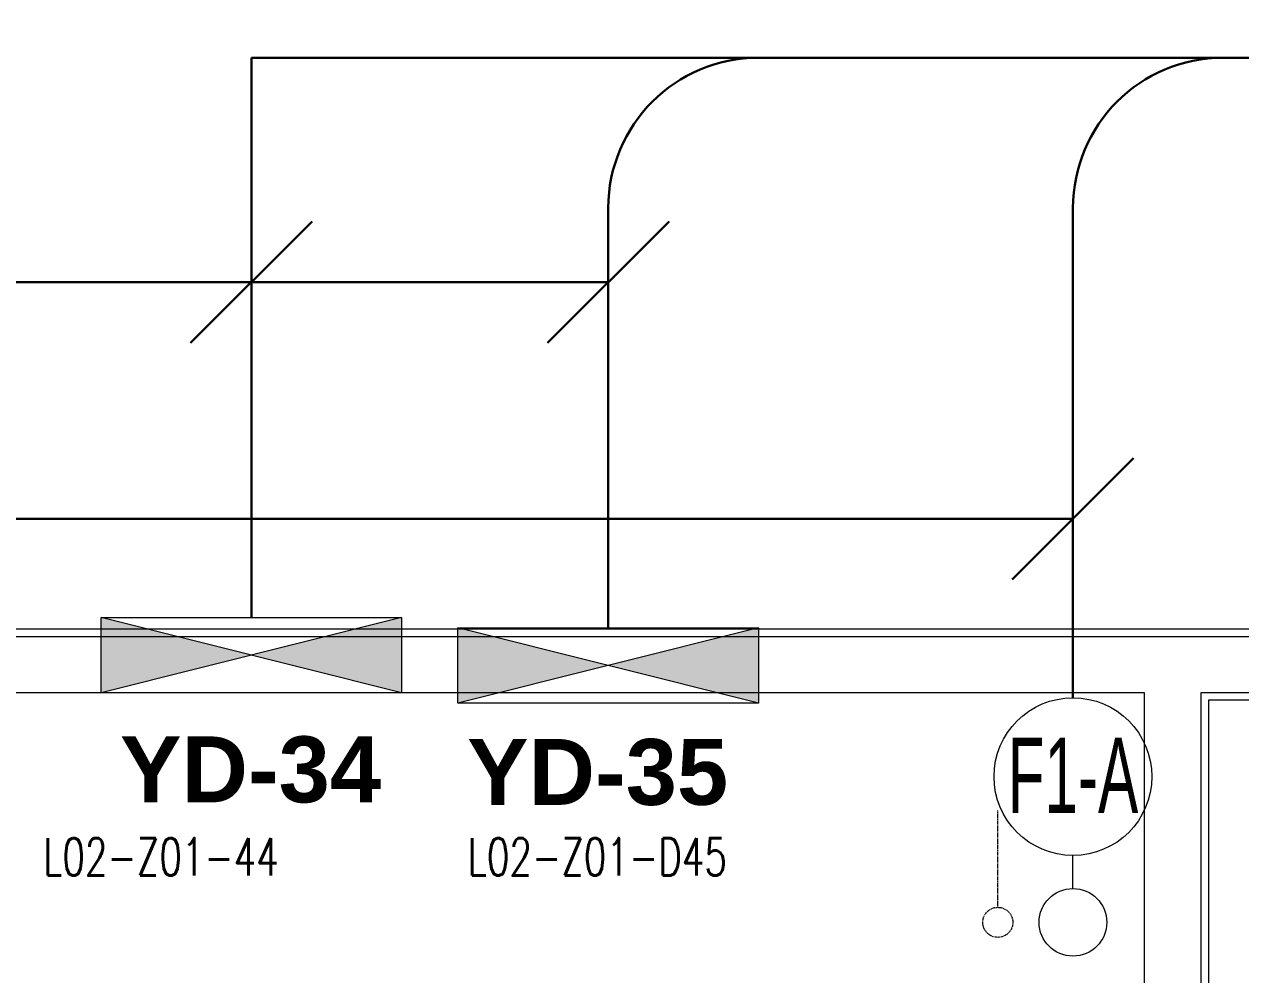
# Model space of a CAD drawing. Extents: x -3709 to 34962, y 0 to 8245.
# Drawn here: x 24082.7 to 24406.4, y 667.4 to 920.5 of the extents above; entities that cross this region are included whole.
import ezdxf
from ezdxf.enums import TextEntityAlignment as Align

# ---------------------------------------------------------------- set-up
doc = ezdxf.new("R2010")
doc.units = 0
doc.linetypes.add('HIDDEN', pattern=[0.375, 0.25, -0.125])
doc.layers.get('0').update_dxf_attribs({"color": 9, "lineweight": 9})
for name, color, linetype, lineweight in [('00', 9, 'Continuous', 9), ('14', 9, 'Continuous', 9), ('E-DEDEKTÖR NUMARALARI', 20, 'Continuous', 30), ('E-MODÜL HATTI', 6, 'Continuous', 30), ('E-YAZI', 7, 'Continuous', 30), ('EQ LIST', 7, 'Continuous', 13), ('H-DAMPER', 1, 'Continuous', 13), ('Y-DRENAJ', 251, 'HIDDEN', 13), ('Y-SPRINKLER-BORU', 251, 'Continuous', 13), ('Y-VANA', 3, 'Continuous', 13)]:
    doc.layers.add(name, color=color, linetype=linetype, lineweight=lineweight)
doc.styles.add('E-YAZI', font='txttw.shx')

# ---------------------------------------------------------------- blocks, each defined once
blk = doc.blocks.new('A$C324859F2')
at = {"color": 3}
blk.add_circle((0, 0), 210, dxfattribs=at)
at = {"color": 3, "width": 0.6}
blk.add_attdef('TEXT1', text='', height=200, dxfattribs=at).set_placement((0, -96.6), align=Align.CENTER)
blk = doc.blocks.new('A$C44EB4B41')
h = blk.add_hatch(color=256)
h.paths.add_polyline_path([(400, 100), (800, 0), (800, 200)])
h.paths.add_polyline_path([(0, 200), (0, 0), (400, 100)])
for p, q in [((800, 0), (0, 200)), ((800, 200), (0, 0))]:
    blk.add_line(p, q)
blk.add_lwpolyline([(800, 200), (800, 0), (0, 0), (0, 200)], close=True)

msp = doc.modelspace()

# ---------------------------------------------------------------- linework, layer by layer
at = {"layer": '00'}
msp.add_lwpolyline([(24395.84, 662.5), (24380.84, 662.5), (24380.84, 742.5), (23815.84, 742.5), (23815.84, 662.5), (23795.84, 662.5), (23795.84, 1012.5), (23815.84, 1012.5), (23815.84, 757.5), (24470.84, 757.5), (24470.84, 742.5), (24395.84, 742.5), (24395.84, 662.5)], dxfattribs=at)
at = {"layer": '14'}
for points in [[(23817.84, 1710.5), (23817.84, 1094.5), (23877.84, 1094.5), (23877.84, 1010.5), (23817.84, 1010.5), (23817.84, 759.5), (24472.84, 759.5)], [(24472.84, 740.5), (24397.84, 740.5), (24397.84, 475.5), (24376.84, 475.5), (24376.84, 620.5), (23847.84, 620.5), (23847.84, 354.5), (24378.84, 354.5), (24378.84, 354.5), (24378.84, 354.5), (24378.84, 369.5), (24397.84, 369.5), (24397.84, 334.5), (24593.84, 334.5)]]:
    msp.add_lwpolyline(points, dxfattribs=at)
at = {"layer": 'E-MODÜL HATTI', "ltscale": 50}
for p, q in [((24143.09, 911.56), (25138.13, 911.56)), ((24143.09, 762.5), (24143.09, 911.56)), ((24238.09, 759.75), (24238.09, 871.56)), ((24361.78, 741.17), (24361.78, 871.56))]:
    msp.add_line(p, q, dxfattribs=at)
for centre in [(24278.09, 871.56), (24401.78, 871.56)]:
    msp.add_arc(centre, 40, 90, 180, dxfattribs=at)
at = {"layer": 'E-YAZI', "color": 3}
for p, q in [((24126.93, 835.64), (24159.26, 867.97)), ((24221.93, 835.64), (24254.26, 867.97)), ((23967.69, 851.81), (24238.09, 851.81)), ((24345.61, 772.64), (24377.94, 804.97)), ((24361.78, 788.81), (23971.38, 788.81))]:
    msp.add_line(p, q, dxfattribs=at)
at = {"layer": 'Y-DRENAJ'}
msp.add_line((24341.78, 685.37), (24341.78, 711.17), dxfattribs=at)
msp.add_circle((24341.78, 681.37), 4, dxfattribs=at)
at = {"layer": 'Y-SPRINKLER-BORU'}
msp.add_line((24361.78, 690.37), (24361.78, 699.17), dxfattribs=at)
msp.add_circle((24361.78, 681.37), 9, dxfattribs=at)

# ---------------------------------------------------------------- block references
at = {"layer": 'H-DAMPER', "xscale": 0.0999999999999997, "yscale": 0.0999999999999997, "zscale": 0.0999999999999997}
for p in [(24103.09, 742.5), (24198.09, 739.75)]:
    msp.add_blockref('A$C44EB4B41', p, dxfattribs=at)
at = {"layer": 'Y-VANA'}
ref = msp.add_blockref('A$C324859F2', (24361.78, 720.17), dxfattribs=dict(at, xscale=0.1, yscale=0.1, zscale=0.1))
ref.add_attrib('TEXT1', 'F1-A', dxfattribs={"layer": '0', "height": 20, "width": 0.6}).set_placement((24361.78, 710.51), align=Align.CENTER)
ref = msp.add_blockref('A$C324859F2', (24361.78, 720.17), dxfattribs=dict(at, xscale=0.1, yscale=0.1, zscale=0.1))
ref.add_attrib('TEXT1', 'F1-A', dxfattribs={"layer": '0', "height": 20, "width": 0.6}).set_placement((24361.78, 710.51), align=Align.CENTER)

# ---------------------------------------------------------------- texts
at = {"layer": 'E-DEDEKTÖR NUMARALARI', "style": 'E-YAZI', "width": 0.7}
for s, p in [('L02-Z01-44', (24087.69, 693.81)), ('L02-Z01-D45', (24200.69, 693.81))]:
    msp.add_text(s, height=10, dxfattribs=at).set_placement(p)
at = {"layer": 'EQ LIST', "color": 6, "char_height": 17.55, "width": 288.0489, "attachment_point": 5}
for s, insert in [('{\\fArial|b1|i0|c162|p34;YD-34}', (24142.88, 721.96)), ('{\\fArial|b1|i0|c162|p34;YD-35}', (24235.26, 721.28))]:
    msp.add_mtext(s, dxfattribs=dict(at, insert=insert))

doc.saveas('drawing.dxf')
